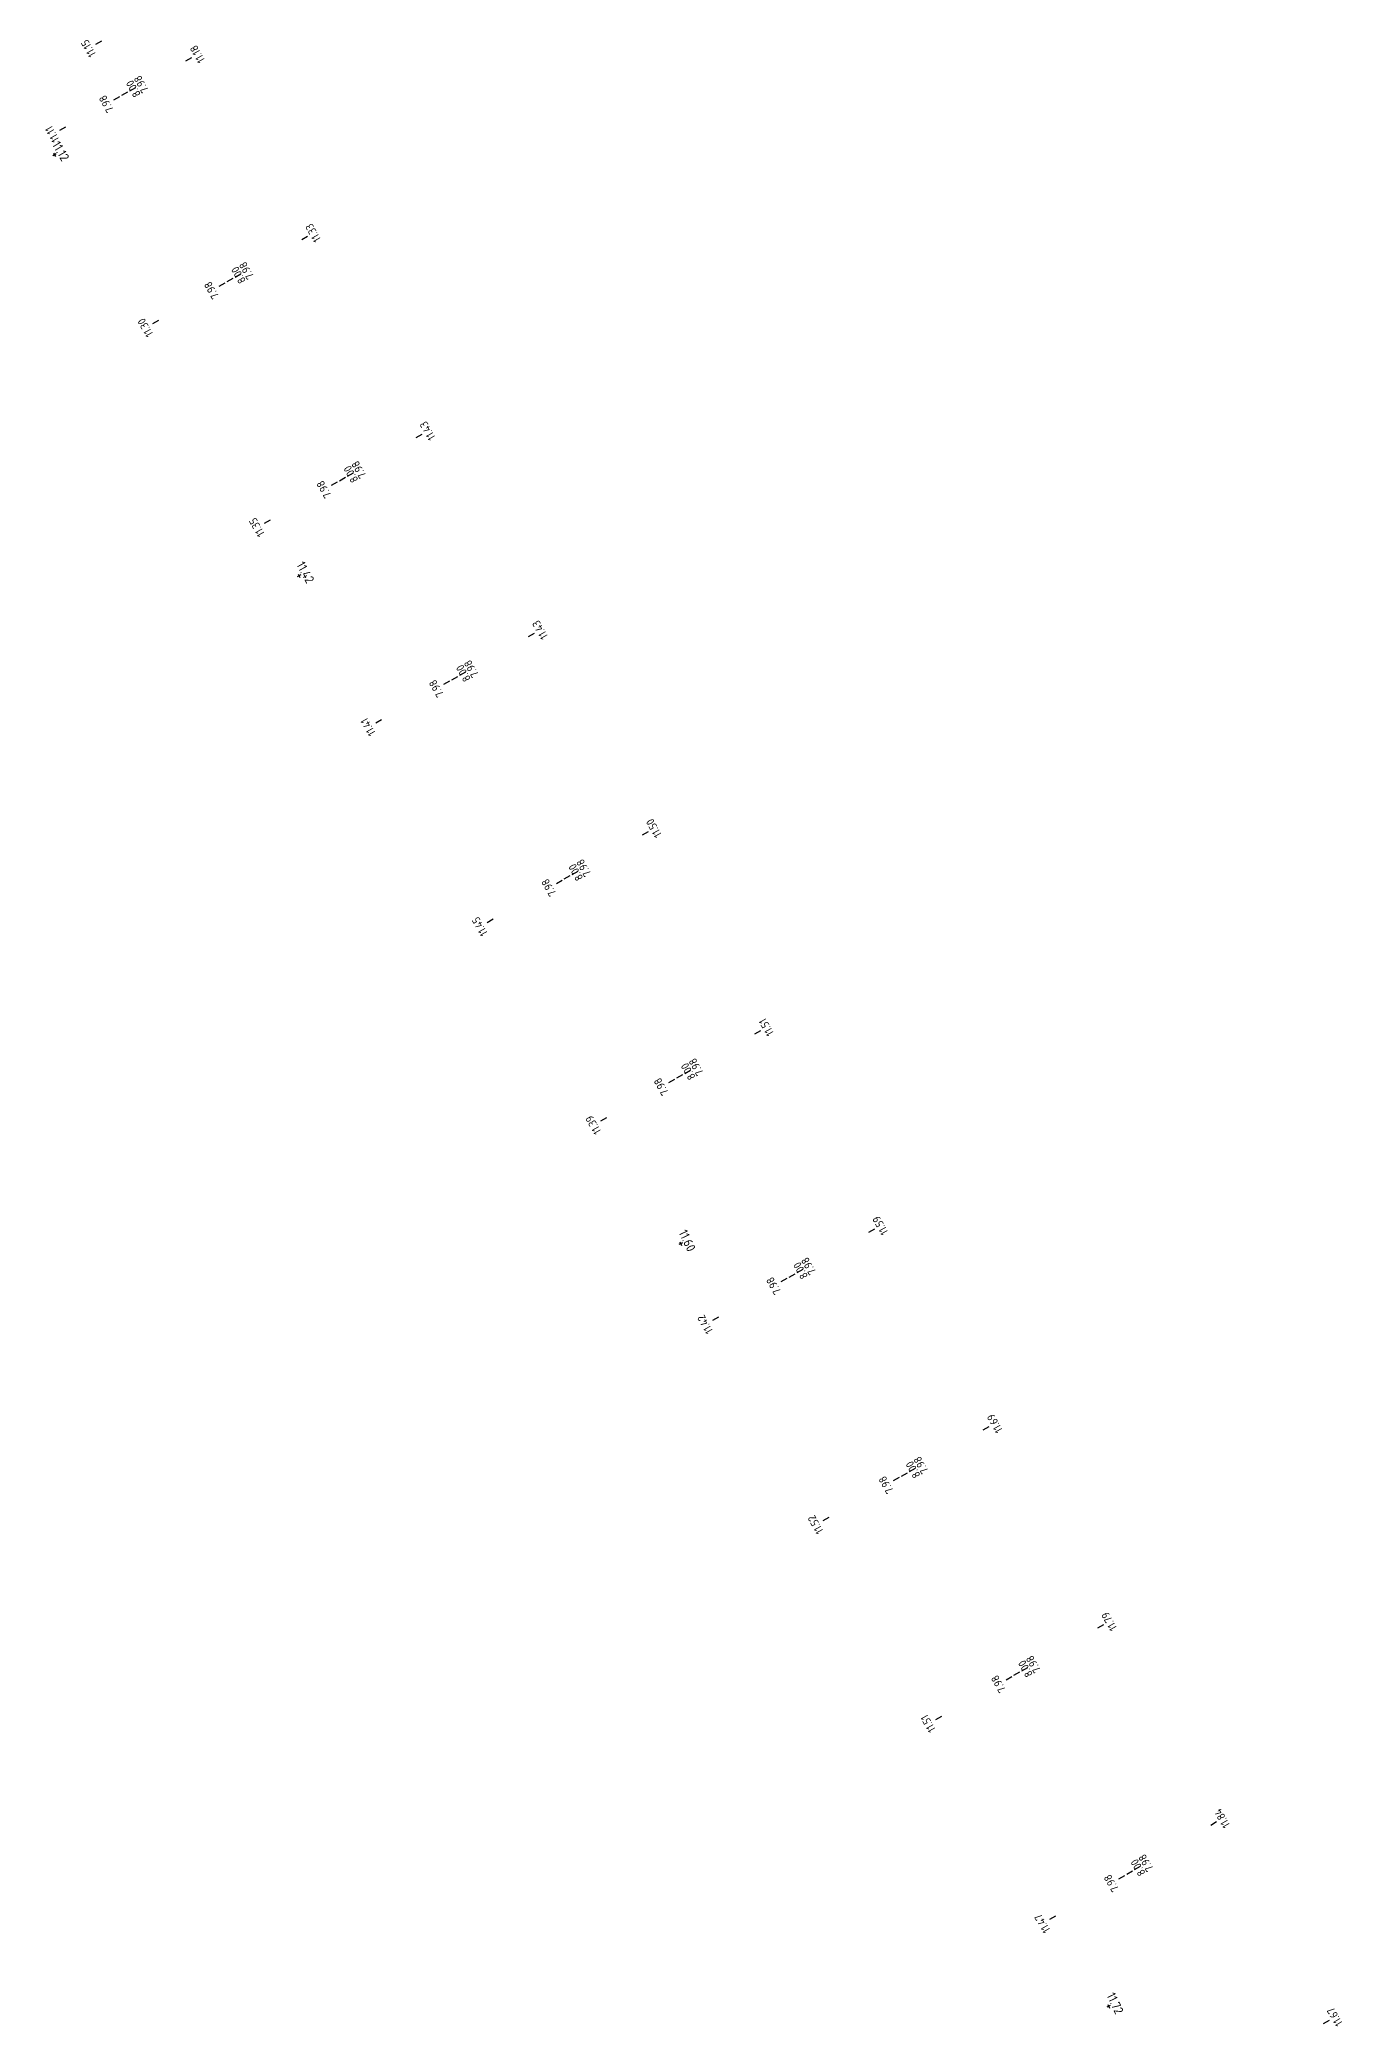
# Model space of a CAD drawing. Header units: metres. Extents: x 117856 to 119829, y 6148158 to 6148674.
# Drawn here: x 119241 to 119355, y 6148395.9 to 6148569.7 of the extents above; entities that cross this region are included whole.
import ezdxf
from ezdxf.enums import TextEntityAlignment as Align

# ---------------------------------------------------------------- set-up
doc = ezdxf.new("R2010")
doc.units = ezdxf.units.M
doc.header["$LTSCALE"] = 0.4
doc.layers.get('0').update_dxf_attribs({"linetype": 'CONTINUOUS'})
doc.layers.add('M-351', color=1, linetype='CONTINUOUS')
doc.styles.add('ISO', font='iso.shx')
doc.styles.add('ISO-Anno-50', font='iso.shx', dxfattribs={"height": 5})

# ---------------------------------------------------------------- blocks, each defined once
blk = doc.blocks.new('_zniv')
at = {"color": 0}
for p, q in [((-0.43, 0), (0.43, 0)), ((0, 0.43), (0, -0.43))]:
    blk.add_line(p, q, dxfattribs=at)
at = {"style": 'ISO'}
blk.add_attdef('ZNIV', text='', height=2, dxfattribs=at).set_placement((0, 0), align=Align.BOTTOM_CENTER)
blk = doc.blocks.new('_mkhjd')
blk.add_line((0.75, 0), (-0.75, 0))
at = {"style": 'ISO'}
blk.add_attdef('H', text='', height=1.75, rotation=270, dxfattribs=at).set_placement((0.75, 0), align=Align.CENTER)

msp = doc.modelspace()

# ---------------------------------------------------------------- block references
at = {"layer": 'M-351'}
ref = msp.add_blockref('_mkhjd', (119246.228, 6148569.431), dxfattribs=dict(at, xscale=0.4, yscale=0.4, zscale=0.4, rotation=209.4489084590566))
ref.add_attrib('H', '11.15', dxfattribs={"color": 0, "height": 0.7, "rotation": 119.44891, "style": 'ISO-Anno-50'}).set_placement((119245.793, 6148569.185), align=Align.BOTTOM_CENTER)
ref = msp.add_blockref('_mkhjd', (119254.098, 6148567.985), dxfattribs=dict(at, xscale=0.4, yscale=0.4, zscale=0.4, rotation=209.4489084590566))
ref.add_attrib('H', '11.18', dxfattribs={"color": 0, "height": 0.7, "rotation": 119.44891, "style": 'ISO-Anno-50'}).set_placement((119254.534, 6148568.231), align=Align.TOP_CENTER)
ref = msp.add_blockref('_mkhjd', (119248.488, 6148564.965), dxfattribs=dict(at, xscale=0.4, yscale=0.4, zscale=0.4, rotation=209.4489084590566))
ref.add_attrib('H', '8.00', dxfattribs={"color": 0, "height": 0.7, "rotation": 119.44891, "style": 'ISO-Anno-50'}).set_placement((119248.923, 6148565.21), align=Align.TOP_CENTER)
ref = msp.add_blockref('_mkhjd', (119249.185, 6148565.358), dxfattribs=dict(at, xscale=0.4, yscale=0.4, zscale=0.4, rotation=209.4489084590566))
ref.add_attrib('H', '7.98', dxfattribs={"color": 0, "height": 0.7, "rotation": 119.44891, "style": 'ISO-Anno-50'}).set_placement((119249.62, 6148565.604), align=Align.TOP_CENTER)
ref = msp.add_blockref('_mkhjd', (119247.791, 6148564.571), dxfattribs=dict(at, xscale=0.4, yscale=0.4, zscale=0.4, rotation=209.4489084590566))
ref.add_attrib('H', '7.98', dxfattribs={"color": 0, "height": 0.7, "rotation": 119.44891, "style": 'ISO-Anno-50'}).set_placement((119247.356, 6148564.325), align=Align.BOTTOM_CENTER)
ref = msp.add_blockref('_mkhjd', (119243.06, 6148561.92), dxfattribs=dict(at, xscale=0.4, yscale=0.4, zscale=0.4, rotation=209.4489084590566))
ref.add_attrib('H', '11.11', dxfattribs={"color": 0, "height": 0.7, "rotation": 119.44891, "style": 'ISO-Anno-50'}).set_placement((119242.625, 6148561.674), align=Align.BOTTOM_CENTER)
for p, xscale, yscale, zscale, rotation, values in [((119242.331, 6148559.604), 0.3999999996830093, 0.3999999996830093, 0.3999999996830093, 300.4558016603904, {'ZNIV': '11.12'}), ((119263.721, 6148522.774), 0.400000000075145, 0.400000000075145, 0.400000000075145, 298.8720478940275, {'ZNIV': '11.42'}), ((119297.105, 6148464.359), 0.4000000000451337, 0.4000000000451337, 0.4000000000451337, 295.1016761709943, {'ZNIV': '11.60'}), ((119334.529, 6148397.635), 0.4000000002132896, 0.4000000002132896, 0.4000000002132896, 295.1751365877084, {'ZNIV': '11.72'})]:
    msp.add_blockref('_zniv', p, dxfattribs=dict(at, xscale=xscale, yscale=yscale, zscale=zscale, rotation=rotation)).add_auto_attribs(values)
ref = msp.add_blockref('_mkhjd', (119264.219, 6148552.348), dxfattribs=dict(at, xscale=0.4, yscale=0.4, zscale=0.4, rotation=209.4489084590566))
ref.add_attrib('H', '11.33', dxfattribs={"color": 0, "height": 0.7, "rotation": 119.44891, "style": 'ISO-Anno-50'}).set_placement((119264.654, 6148552.594), align=Align.TOP_CENTER)
ref = msp.add_blockref('_mkhjd', (119257.692, 6148548.663), dxfattribs=dict(at, xscale=0.4, yscale=0.4, zscale=0.4, rotation=209.4489084590566))
ref.add_attrib('H', '8.00', dxfattribs={"color": 0, "height": 0.7, "rotation": 119.44891, "style": 'ISO-Anno-50'}).set_placement((119258.127, 6148548.909), align=Align.TOP_CENTER)
ref = msp.add_blockref('_mkhjd', (119258.388, 6148549.057), dxfattribs=dict(at, xscale=0.4, yscale=0.4, zscale=0.4, rotation=209.4489084590566))
ref.add_attrib('H', '7.98', dxfattribs={"color": 0, "height": 0.7, "rotation": 119.44891, "style": 'ISO-Anno-50'}).set_placement((119258.824, 6148549.302), align=Align.TOP_CENTER)
ref = msp.add_blockref('_mkhjd', (119256.995, 6148548.27), dxfattribs=dict(at, xscale=0.4, yscale=0.4, zscale=0.4, rotation=209.4489084590566))
ref.add_attrib('H', '7.98', dxfattribs={"color": 0, "height": 0.7, "rotation": 119.44891, "style": 'ISO-Anno-50'}).set_placement((119256.56, 6148548.024), align=Align.BOTTOM_CENTER)
ref = msp.add_blockref('_mkhjd', (119251.208, 6148545.003), dxfattribs=dict(at, xscale=0.4, yscale=0.4, zscale=0.4, rotation=209.4489084590566))
ref.add_attrib('H', '11.30', dxfattribs={"color": 0, "height": 0.7, "rotation": 119.44891, "style": 'ISO-Anno-50'}).set_placement((119250.773, 6148544.757), align=Align.BOTTOM_CENTER)
ref = msp.add_blockref('_mkhjd', (119274.233, 6148535.035), dxfattribs=dict(at, xscale=0.4, yscale=0.4, zscale=0.4, rotation=209.4489084590566))
ref.add_attrib('H', '11.43', dxfattribs={"color": 0, "height": 0.7, "rotation": 119.44891, "style": 'ISO-Anno-50'}).set_placement((119274.669, 6148535.281), align=Align.TOP_CENTER)
ref = msp.add_blockref('_mkhjd', (119267.525, 6148531.247), dxfattribs=dict(at, xscale=0.4, yscale=0.4, zscale=0.4, rotation=209.4489084590566))
ref.add_attrib('H', '8.00', dxfattribs={"color": 0, "height": 0.7, "rotation": 119.44891, "style": 'ISO-Anno-50'}).set_placement((119267.96, 6148531.493), align=Align.TOP_CENTER)
ref = msp.add_blockref('_mkhjd', (119268.221, 6148531.641), dxfattribs=dict(at, xscale=0.4, yscale=0.4, zscale=0.4, rotation=209.4489084590566))
ref.add_attrib('H', '7.98', dxfattribs={"color": 0, "height": 0.7, "rotation": 119.44891, "style": 'ISO-Anno-50'}).set_placement((119268.657, 6148531.887), align=Align.TOP_CENTER)
ref = msp.add_blockref('_mkhjd', (119266.828, 6148530.854), dxfattribs=dict(at, xscale=0.4, yscale=0.4, zscale=0.4, rotation=209.4489084590566))
ref.add_attrib('H', '7.98', dxfattribs={"color": 0, "height": 0.7, "rotation": 119.44891, "style": 'ISO-Anno-50'}).set_placement((119266.393, 6148530.608), align=Align.BOTTOM_CENTER)
ref = msp.add_blockref('_mkhjd', (119260.96, 6148527.541), dxfattribs=dict(at, xscale=0.4, yscale=0.4, zscale=0.4, rotation=209.4489084590566))
ref.add_attrib('H', '11.35', dxfattribs={"color": 0, "height": 0.7, "rotation": 119.44891, "style": 'ISO-Anno-50'}).set_placement((119260.525, 6148527.295), align=Align.BOTTOM_CENTER)
ref = msp.add_blockref('_mkhjd', (119284.071, 6148517.622), dxfattribs=dict(at, xscale=0.4, yscale=0.4, zscale=0.4, rotation=209.4489084590566))
ref.add_attrib('H', '11.43', dxfattribs={"color": 0, "height": 0.7, "rotation": 119.44891, "style": 'ISO-Anno-50'}).set_placement((119284.506, 6148517.868), align=Align.TOP_CENTER)
ref = msp.add_blockref('_mkhjd', (119277.358, 6148513.832), dxfattribs=dict(at, xscale=0.4, yscale=0.4, zscale=0.4, rotation=209.4489084590566))
ref.add_attrib('H', '8.00', dxfattribs={"color": 0, "height": 0.7, "rotation": 119.44891, "style": 'ISO-Anno-50'}).set_placement((119277.793, 6148514.077), align=Align.TOP_CENTER)
ref = msp.add_blockref('_mkhjd', (119278.054, 6148514.225), dxfattribs=dict(at, xscale=0.4, yscale=0.4, zscale=0.4, rotation=209.4489084590566))
ref.add_attrib('H', '7.98', dxfattribs={"color": 0, "height": 0.7, "rotation": 119.44891, "style": 'ISO-Anno-50'}).set_placement((119278.49, 6148514.471), align=Align.TOP_CENTER)
ref = msp.add_blockref('_mkhjd', (119276.661, 6148513.438), dxfattribs=dict(at, xscale=0.4, yscale=0.4, zscale=0.4, rotation=209.4489084590566))
ref.add_attrib('H', '7.98', dxfattribs={"color": 0, "height": 0.7, "rotation": 119.44891, "style": 'ISO-Anno-50'}).set_placement((119276.226, 6148513.192), align=Align.BOTTOM_CENTER)
ref = msp.add_blockref('_mkhjd', (119270.692, 6148510.068), dxfattribs=dict(at, xscale=0.4, yscale=0.4, zscale=0.4, rotation=209.4489084590566))
ref.add_attrib('H', '11.41', dxfattribs={"color": 0, "height": 0.7, "rotation": 119.44891, "style": 'ISO-Anno-50'}).set_placement((119270.256, 6148509.822), align=Align.BOTTOM_CENTER)
ref = msp.add_blockref('_mkhjd', (119294.026, 6148500.275), dxfattribs=dict(at, xscale=0.4, yscale=0.4, zscale=0.4, rotation=209.4489084590566))
ref.add_attrib('H', '11.50', dxfattribs={"color": 0, "height": 0.7, "rotation": 119.44891, "style": 'ISO-Anno-50'}).set_placement((119294.461, 6148500.521), align=Align.TOP_CENTER)
ref = msp.add_blockref('_mkhjd', (119287.191, 6148496.416), dxfattribs=dict(at, xscale=0.4, yscale=0.4, zscale=0.4, rotation=209.4489084590566))
ref.add_attrib('H', '8.00', dxfattribs={"color": 0, "height": 0.7, "rotation": 119.44891, "style": 'ISO-Anno-50'}).set_placement((119287.626, 6148496.661), align=Align.TOP_CENTER)
ref = msp.add_blockref('_mkhjd', (119287.887, 6148496.809), dxfattribs=dict(at, xscale=0.4, yscale=0.4, zscale=0.4, rotation=209.4489084590566))
ref.add_attrib('H', '7.98', dxfattribs={"color": 0, "height": 0.7, "rotation": 119.44891, "style": 'ISO-Anno-50'}).set_placement((119288.323, 6148497.055), align=Align.TOP_CENTER)
ref = msp.add_blockref('_mkhjd', (119286.494, 6148496.022), dxfattribs=dict(at, xscale=0.4, yscale=0.4, zscale=0.4, rotation=209.4489084590566))
ref.add_attrib('H', '7.98', dxfattribs={"color": 0, "height": 0.7, "rotation": 119.44891, "style": 'ISO-Anno-50'}).set_placement((119286.059, 6148495.776), align=Align.BOTTOM_CENTER)
ref = msp.add_blockref('_mkhjd', (119280.457, 6148492.614), dxfattribs=dict(at, xscale=0.4, yscale=0.4, zscale=0.4, rotation=209.4489084590566))
ref.add_attrib('H', '11.45', dxfattribs={"color": 0, "height": 0.7, "rotation": 119.44891, "style": 'ISO-Anno-50'}).set_placement((119280.022, 6148492.368), align=Align.BOTTOM_CENTER)
ref = msp.add_blockref('_mkhjd', (119303.865, 6148482.863), dxfattribs=dict(at, xscale=0.4, yscale=0.4, zscale=0.4, rotation=209.4489084590566))
ref.add_attrib('H', '11.51', dxfattribs={"color": 0, "height": 0.7, "rotation": 119.44891, "style": 'ISO-Anno-50'}).set_placement((119304.301, 6148483.108), align=Align.TOP_CENTER)
ref = msp.add_blockref('_mkhjd', (119297.024, 6148479), dxfattribs=dict(at, xscale=0.4, yscale=0.4, zscale=0.4, rotation=209.4489084590566))
ref.add_attrib('H', '8.00', dxfattribs={"color": 0, "height": 0.7, "rotation": 119.44891, "style": 'ISO-Anno-50'}).set_placement((119297.459, 6148479.246), align=Align.TOP_CENTER)
ref = msp.add_blockref('_mkhjd', (119297.72, 6148479.393), dxfattribs=dict(at, xscale=0.4, yscale=0.4, zscale=0.4, rotation=209.4489084590566))
ref.add_attrib('H', '7.98', dxfattribs={"color": 0, "height": 0.7, "rotation": 119.44891, "style": 'ISO-Anno-50'}).set_placement((119298.156, 6148479.639), align=Align.TOP_CENTER)
ref = msp.add_blockref('_mkhjd', (119296.327, 6148478.606), dxfattribs=dict(at, xscale=0.4, yscale=0.4, zscale=0.4, rotation=209.4489084590566))
ref.add_attrib('H', '7.98', dxfattribs={"color": 0, "height": 0.7, "rotation": 119.44891, "style": 'ISO-Anno-50'}).set_placement((119295.891, 6148478.361), align=Align.BOTTOM_CENTER)
ref = msp.add_blockref('_mkhjd', (119290.393, 6148475.256), dxfattribs=dict(at, xscale=0.4, yscale=0.4, zscale=0.4, rotation=209.4489084590566))
ref.add_attrib('H', '11.39', dxfattribs={"color": 0, "height": 0.7, "rotation": 119.44891, "style": 'ISO-Anno-50'}).set_placement((119289.958, 6148475.011), align=Align.BOTTOM_CENTER)
ref = msp.add_blockref('_mkhjd', (119313.832, 6148465.522), dxfattribs=dict(at, xscale=0.4, yscale=0.4, zscale=0.4, rotation=209.4489084590566))
ref.add_attrib('H', '11.59', dxfattribs={"color": 0, "height": 0.7, "rotation": 119.44891, "style": 'ISO-Anno-50'}).set_placement((119314.267, 6148465.768), align=Align.TOP_CENTER)
ref = msp.add_blockref('_mkhjd', (119306.856, 6148461.584), dxfattribs=dict(at, xscale=0.4, yscale=0.4, zscale=0.4, rotation=209.4489084590566))
ref.add_attrib('H', '8.00', dxfattribs={"color": 0, "height": 0.7, "rotation": 119.44891, "style": 'ISO-Anno-50'}).set_placement((119307.292, 6148461.83), align=Align.TOP_CENTER)
ref = msp.add_blockref('_mkhjd', (119307.553, 6148461.977), dxfattribs=dict(at, xscale=0.4, yscale=0.4, zscale=0.4, rotation=209.4489084590566))
ref.add_attrib('H', '7.98', dxfattribs={"color": 0, "height": 0.7, "rotation": 119.44891, "style": 'ISO-Anno-50'}).set_placement((119307.988, 6148462.223), align=Align.TOP_CENTER)
ref = msp.add_blockref('_mkhjd', (119306.16, 6148461.191), dxfattribs=dict(at, xscale=0.4, yscale=0.4, zscale=0.4, rotation=209.4489084590566))
ref.add_attrib('H', '7.98', dxfattribs={"color": 0, "height": 0.7, "rotation": 119.44891, "style": 'ISO-Anno-50'}).set_placement((119305.724, 6148460.945), align=Align.BOTTOM_CENTER)
ref = msp.add_blockref('_mkhjd', (119300.175, 6148457.811), dxfattribs=dict(at, xscale=0.4, yscale=0.4, zscale=0.4, rotation=209.4489084590566))
ref.add_attrib('H', '11.42', dxfattribs={"color": 0, "height": 0.7, "rotation": 119.44891, "style": 'ISO-Anno-50'}).set_placement((119299.739, 6148457.566), align=Align.BOTTOM_CENTER)
ref = msp.add_blockref('_mkhjd', (119323.841, 6148448.206), dxfattribs=dict(at, xscale=0.4, yscale=0.4, zscale=0.4, rotation=209.4489084590566))
ref.add_attrib('H', '11.69', dxfattribs={"color": 0, "height": 0.7, "rotation": 119.44891, "style": 'ISO-Anno-50'}).set_placement((119324.277, 6148448.452), align=Align.TOP_CENTER)
ref = msp.add_blockref('_mkhjd', (119316.689, 6148444.168), dxfattribs=dict(at, xscale=0.4, yscale=0.4, zscale=0.4, rotation=209.4489084590566))
ref.add_attrib('H', '8.00', dxfattribs={"color": 0, "height": 0.7, "rotation": 119.44891, "style": 'ISO-Anno-50'}).set_placement((119317.125, 6148444.414), align=Align.TOP_CENTER)
ref = msp.add_blockref('_mkhjd', (119317.386, 6148444.561), dxfattribs=dict(at, xscale=0.4, yscale=0.4, zscale=0.4, rotation=209.4489084590566))
ref.add_attrib('H', '7.98', dxfattribs={"color": 0, "height": 0.7, "rotation": 119.44891, "style": 'ISO-Anno-50'}).set_placement((119317.821, 6148444.807), align=Align.TOP_CENTER)
ref = msp.add_blockref('_mkhjd', (119315.993, 6148443.775), dxfattribs=dict(at, xscale=0.4, yscale=0.4, zscale=0.4, rotation=209.4489084590566))
ref.add_attrib('H', '7.98', dxfattribs={"color": 0, "height": 0.7, "rotation": 119.44891, "style": 'ISO-Anno-50'}).set_placement((119315.557, 6148443.529), align=Align.BOTTOM_CENTER)
ref = msp.add_blockref('_mkhjd', (119309.832, 6148440.296), dxfattribs=dict(at, xscale=0.4, yscale=0.4, zscale=0.4, rotation=209.4489084590566))
ref.add_attrib('H', '11.52', dxfattribs={"color": 0, "height": 0.7, "rotation": 119.44891, "style": 'ISO-Anno-50'}).set_placement((119309.397, 6148440.051), align=Align.BOTTOM_CENTER)
ref = msp.add_blockref('_mkhjd', (119333.854, 6148430.891), dxfattribs=dict(at, xscale=0.4, yscale=0.4, zscale=0.4, rotation=209.4489084590566))
ref.add_attrib('H', '11.79', dxfattribs={"color": 0, "height": 0.7, "rotation": 119.44891, "style": 'ISO-Anno-50'}).set_placement((119334.289, 6148431.137), align=Align.TOP_CENTER)
ref = msp.add_blockref('_mkhjd', (119326.522, 6148426.752), dxfattribs=dict(at, xscale=0.4, yscale=0.4, zscale=0.4, rotation=209.4489084590566))
ref.add_attrib('H', '8.00', dxfattribs={"color": 0, "height": 0.7, "rotation": 119.44891, "style": 'ISO-Anno-50'}).set_placement((119326.958, 6148426.998), align=Align.TOP_CENTER)
ref = msp.add_blockref('_mkhjd', (119327.219, 6148427.145), dxfattribs=dict(at, xscale=0.4, yscale=0.4, zscale=0.4, rotation=209.4489084590566))
ref.add_attrib('H', '7.98', dxfattribs={"color": 0, "height": 0.7, "rotation": 119.44891, "style": 'ISO-Anno-50'}).set_placement((119327.654, 6148427.391), align=Align.TOP_CENTER)
ref = msp.add_blockref('_mkhjd', (119325.826, 6148426.359), dxfattribs=dict(at, xscale=0.4, yscale=0.4, zscale=0.4, rotation=209.4489084590566))
ref.add_attrib('H', '7.98', dxfattribs={"color": 0, "height": 0.7, "rotation": 119.44891, "style": 'ISO-Anno-50'}).set_placement((119325.39, 6148426.113), align=Align.BOTTOM_CENTER)
ref = msp.add_blockref('_mkhjd', (119319.675, 6148422.886), dxfattribs=dict(at, xscale=0.4, yscale=0.4, zscale=0.4, rotation=209.4489084590566))
ref.add_attrib('H', '11.51', dxfattribs={"color": 0, "height": 0.7, "rotation": 119.44891, "style": 'ISO-Anno-50'}).set_placement((119319.24, 6148422.64), align=Align.BOTTOM_CENTER)
ref = msp.add_blockref('_mkhjd', (119343.725, 6148413.651), dxfattribs=dict(at, xscale=0.4, yscale=0.4, zscale=0.4, rotation=210.350944197546))
ref.add_attrib('H', '11.84', dxfattribs={"color": 0, "height": 0.7, "rotation": 120.35094, "style": 'ISO-Anno-50'}).set_placement((119344.156, 6148413.904), align=Align.TOP_CENTER)
ref = msp.add_blockref('_mkhjd', (119336.377, 6148409.348), dxfattribs=dict(at, xscale=0.4, yscale=0.4, zscale=0.4, rotation=210.3509441974416))
ref.add_attrib('H', '8.00', dxfattribs={"color": 0, "height": 0.7, "rotation": 120.35094, "style": 'ISO-Anno-50'}).set_placement((119336.808, 6148409.601), align=Align.TOP_CENTER)
ref = msp.add_blockref('_mkhjd', (119337.067, 6148409.753), dxfattribs=dict(at, xscale=0.4, yscale=0.4, zscale=0.4, rotation=210.3509441973367))
ref.add_attrib('H', '7.98', dxfattribs={"color": 0, "height": 0.7, "rotation": 120.35094, "style": 'ISO-Anno-50'}).set_placement((119337.499, 6148410.005), align=Align.TOP_CENTER)
ref = msp.add_blockref('_mkhjd', (119335.686, 6148408.944), dxfattribs=dict(at, xscale=0.4, yscale=0.4, zscale=0.4, rotation=210.3509441975455))
ref.add_attrib('H', '7.98', dxfattribs={"color": 0, "height": 0.7, "rotation": 120.35094, "style": 'ISO-Anno-50'}).set_placement((119335.255, 6148408.692), align=Align.BOTTOM_CENTER)
ref = msp.add_blockref('_mkhjd', (119329.657, 6148405.414), dxfattribs=dict(at, xscale=0.4, yscale=0.4, zscale=0.4, rotation=210.350944197446))
ref.add_attrib('H', '11.47', dxfattribs={"color": 0, "height": 0.7, "rotation": 120.35094, "style": 'ISO-Anno-50'}).set_placement((119329.226, 6148405.161), align=Align.BOTTOM_CENTER)
ref = msp.add_blockref('_mkhjd', (119353.59, 6148396.281), dxfattribs=dict(at, xscale=0.4, yscale=0.4, zscale=0.4, rotation=210.5334209853572))
ref.add_attrib('H', '11.67', dxfattribs={"color": 0, "height": 0.7, "rotation": 120.53342, "style": 'ISO-Anno-50'}).set_placement((119354.02, 6148396.535), align=Align.TOP_CENTER)

doc.saveas('drawing.dxf')
